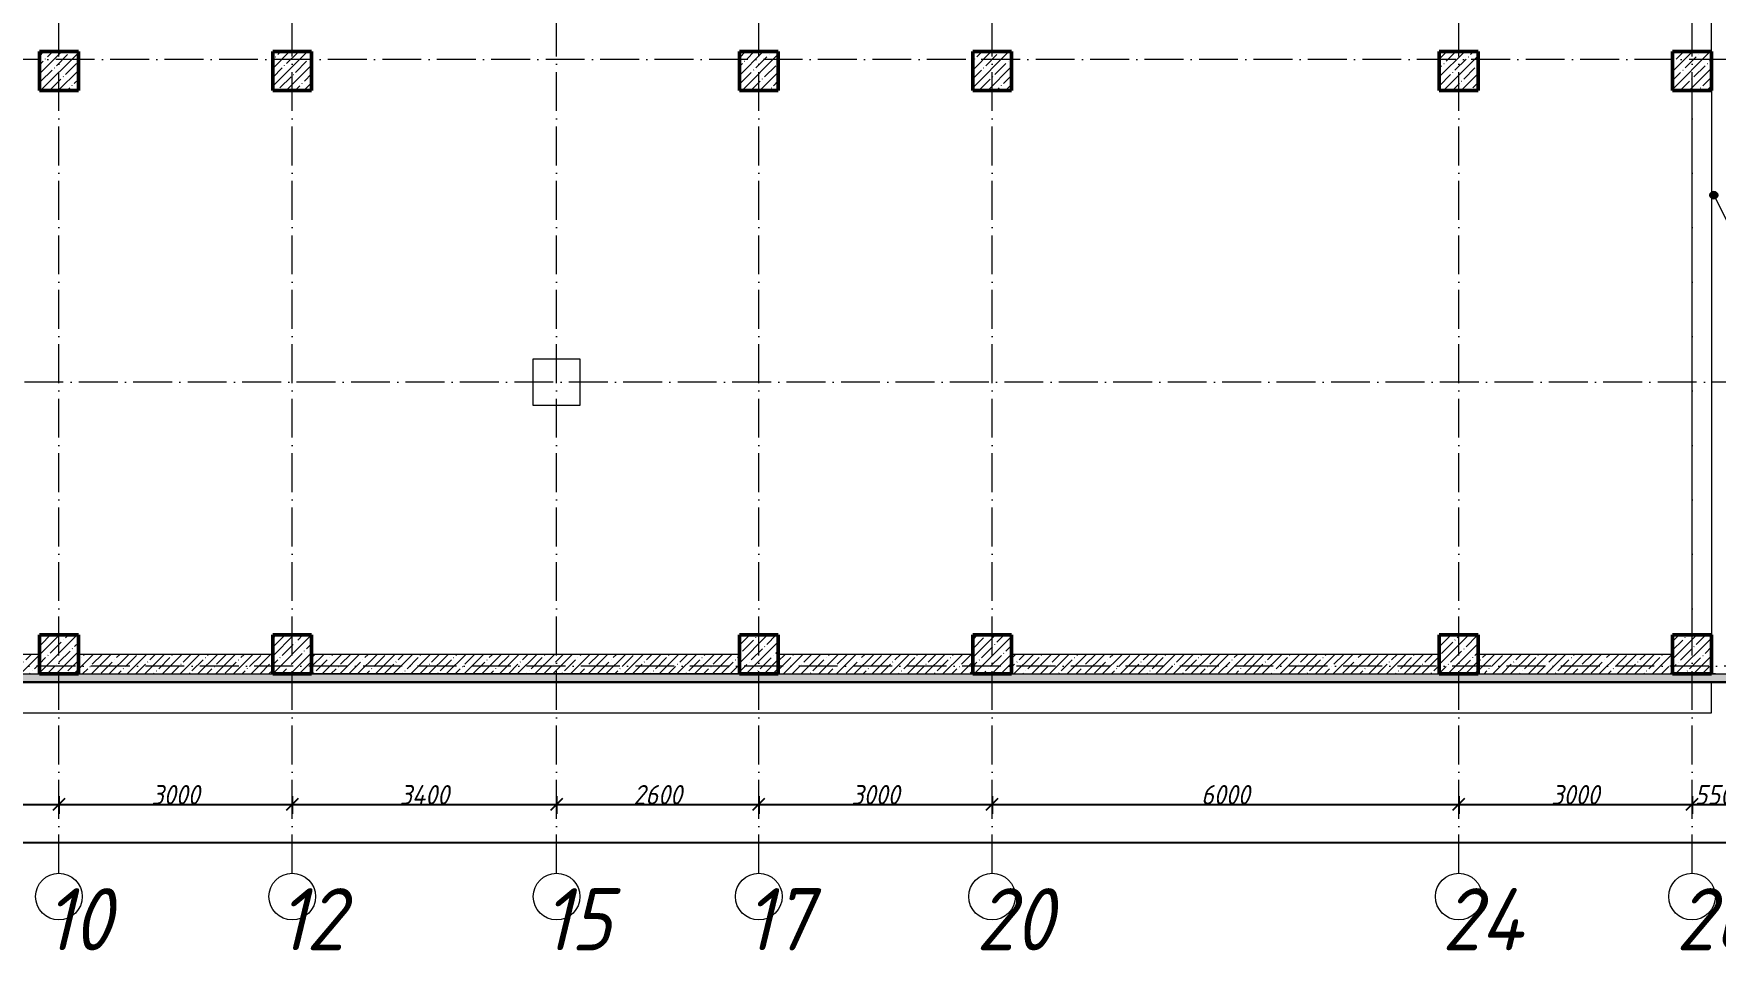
# Model space of a CAD drawing. Header units: millimetres. Extents: x -606178 to 312196, y -19338 to 632709.
# Drawn here: x -583342 to -561717, y 446320 to 458106 of the extents above; entities that cross this region are included whole.
import ezdxf

# ---------------------------------------------------------------- set-up
doc = ezdxf.new("R2010")
doc.units = ezdxf.units.MM
doc.linetypes.add('50_200_ШТРИХ_1Т_ш5_п1_п1_', pattern=[700, 500, -100, 0, -100])
for name, color, linetype, lineweight in [('A-____-____-DIMS', 7, 'Continuous', 9), ('A-FLOR-____-OTLN', 7, 'Continuous', 9), ('A-WALL-____-MCUT', 7, 'Continuous', 13), ('A-WALL-____-MCUT-1', 7, 'Continuous', 9), ('A-WALL-____-MCUT-3', 7, 'Continuous', 9), ('A-WALL-____-OTLN', 7, 'Continuous', 9), ('A-WALL-____-PATT-1', 7, 'Continuous', 9), ('A-WALL-FNSH-MCUT-1', 7, 'Continuous', 9), ('G-____-____-TEXT', 7, 'Continuous', 9), ('S-COLS-____-MCUT', 7, 'Continuous', 50), ('S-COLS-____-OTLN', 7, 'Continuous', 9), ('S-GRID-____-IDEN', 7, 'Continuous', 9), ('S-GRID-____-OTLN-1', 7, '50_200_ШТРИХ_1Т_ш5_п1_п1_', 9)]:
    doc.layers.add(name, color=color, linetype=linetype, lineweight=lineweight)
doc.styles.add('ISOCPEUR_I', font='isocpeui.ttf', dxfattribs={"width": 0.9, "height": 2.5})
doc.styles.add('ISOCPEUR_I_9', font='isocpeui.ttf', dxfattribs={"width": 0.9, "height": 250})
doc.dimstyles.new('ISO-2_5_0_9К_БОЛЬШОЙ_ОСИ', dxfattribs={"dimscale": 304.8, "dimtxt": 248.995294, "dimasz": 0.492126, "dimexe": 0.393701, "dimexo": 0, "dimgap": 0, "dimtad": 1, "dimdec": 0, "dimzin": 0, "dimdsep": 46, "dimtxsty": 'ISOCPEUR_I_9', "dimblk1": 'OBLIQUE', "dimblk2": 'OBLIQUE', "dimsah": 1, "dimcen": 0.09, "dimdle": 0.393701, "dimazin": 0, "dimtfac": 1, "dimtdec": 4, "dimtix": 1, "dimtmove": 0, "dimatfit": 3, "dimfxl": 1, "dimtvp": 1, "dimtolj": 1, "dimtzin": 0, "dimarcsym": 2})
pattern_1 = [(45, (-600067.05, 451794.26), (-114.04925, 114.04925), []), (45, (-599953, 451794.26), (-114.04925, 114.04925), [201.612, -40.322, 3.353, -36.97])]

# ---------------------------------------------------------------- blocks, each defined once
blk = doc.blocks.new('BSC_Колонна _Прямоугольная - 500х500-V73-АР1_Кладочный план подвала в осях 1-64_А-ГГ')
at = {"layer": 'S-COLS-____-OTLN'}
h = blk.add_hatch(dxfattribs=at)
h.set_pattern_fill('FP_84', color=256, style=0, pattern_type=2)
h.set_pattern_definition([(45, (-38050, 1668.96), (-114.04925, 114.04925), []), (45, (-37935.95, 1668.96), (-114.04925, 114.04925), [201.613, -40.323, 3.353, -36.97])])
h.paths.add_polyline_path([(-250, -250), (250, -250), (250, 250), (-250, 250)], flags=0)
at = {"layer": 'S-COLS-____-MCUT'}
for p, q in [((250, 250), (-250, 250)), ((-250, 250), (-250, -250)), ((250, -250), (250, 250)), ((-250, -250), (250, -250))]:
    blk.add_line(p, q, dxfattribs=at)
blk = doc.blocks.new('BSC_Колонна _Прямоугольная - 500х500-V74-АР1_Кладочный план подвала в осях 1-64_А-ГГ')
at = {"layer": 'S-COLS-____-OTLN'}
h = blk.add_hatch(dxfattribs=at)
h.set_pattern_fill('FP_85', color=256, style=0, pattern_type=2)
h.set_pattern_definition([(45, (-38050, -5831.04), (-114.04925, 114.04925), []), (45, (-37935.95, -5831.04), (-114.04925, 114.04925), [201.613, -40.323, 3.353, -36.97])])
h.paths.add_polyline_path([(-250, -250), (250, -250), (250, 250), (-250, 250)], flags=0)
at = {"layer": 'S-COLS-____-MCUT'}
for p, q in [((250, 250), (-250, 250)), ((-250, 250), (-250, -250)), ((250, -250), (250, 250)), ((-250, -250), (250, -250))]:
    blk.add_line(p, q, dxfattribs=at)
blk = doc.blocks.new('BSC_Колонна _Прямоугольная - 500х500-V75-АР1_Кладочный план подвала в осях 1-64_А-ГГ')
at = {"layer": 'S-COLS-____-OTLN'}
h = blk.add_hatch(dxfattribs=at)
h.set_pattern_fill('FP_86', color=256, style=0, pattern_type=2)
h.set_pattern_definition([(45, (-29050, 1668.96), (-114.04925, 114.04925), []), (45, (-28935.95, 1668.96), (-114.04925, 114.04925), [201.613, -40.323, 3.353, -36.97])])
h.paths.add_polyline_path([(-250, -250), (250, -250), (250, 250), (-250, 250)], flags=0)
at = {"layer": 'S-COLS-____-MCUT'}
for p, q in [((250, 250), (-250, 250)), ((-250, 250), (-250, -250)), ((250, -250), (250, 250)), ((-250, -250), (250, -250))]:
    blk.add_line(p, q, dxfattribs=at)
blk = doc.blocks.new('BSC_Колонна _Прямоугольная - 500х500-V76-АР1_Кладочный план подвала в осях 1-64_А-ГГ')
at = {"layer": 'S-COLS-____-OTLN'}
h = blk.add_hatch(dxfattribs=at)
h.set_pattern_fill('FP_87', color=256, style=0, pattern_type=2)
h.set_pattern_definition([(45, (-29050, -5831.04), (-114.04925, 114.04925), []), (45, (-28935.95, -5831.04), (-114.04925, 114.04925), [201.613, -40.323, 3.353, -36.97])])
h.paths.add_polyline_path([(-250, -250), (250, -250), (250, 250), (-250, 250)], flags=0)
at = {"layer": 'S-COLS-____-MCUT'}
for p, q in [((250, 250), (-250, 250)), ((-250, 250), (-250, -250)), ((250, -250), (250, 250)), ((-250, -250), (250, -250))]:
    blk.add_line(p, q, dxfattribs=at)
blk = doc.blocks.new('BSC_Колонна _Прямоугольная - 500х500-V77-АР1_Кладочный план подвала в осях 1-64_А-ГГ')
at = {"layer": 'S-COLS-____-OTLN'}
h = blk.add_hatch(dxfattribs=at)
h.set_pattern_fill('FP_88', color=256, style=0, pattern_type=2)
h.set_pattern_definition([(45, (-20050, 1668.96), (-114.0493, 114.0493), []), (45, (-19935.95, 1668.96), (-114.0493, 114.0493), [201.613, -40.323, 3.353, -36.97])])
h.paths.add_polyline_path([(-250, -250), (250, -250), (250, 250), (-250, 250)], flags=0)
at = {"layer": 'S-COLS-____-MCUT'}
for p, q in [((250, 250), (-250, 250)), ((-250, 250), (-250, -250)), ((250, -250), (250, 250)), ((-250, -250), (250, -250))]:
    blk.add_line(p, q, dxfattribs=at)
blk = doc.blocks.new('BSC_Колонна _Прямоугольная - 500х500-V78-АР1_Кладочный план подвала в осях 1-64_А-ГГ')
at = {"layer": 'S-COLS-____-OTLN'}
h = blk.add_hatch(dxfattribs=at)
h.set_pattern_fill('FP_89', color=256, style=0, pattern_type=2)
h.set_pattern_definition([(45, (-20050, -5831.04), (-114.0493, 114.0493), []), (45, (-19935.95, -5831.04), (-114.0493, 114.0493), [201.613, -40.323, 3.353, -36.97])])
h.paths.add_polyline_path([(-250, -250), (250, -250), (250, 250), (-250, 250)], flags=0)
at = {"layer": 'S-COLS-____-MCUT'}
for p, q in [((250, 250), (-250, 250)), ((-250, 250), (-250, -250)), ((250, -250), (250, 250)), ((-250, -250), (250, -250))]:
    blk.add_line(p, q, dxfattribs=at)
blk = doc.blocks.new('BSC_Колонна _Прямоугольная - 500х500-V93-АР1_Кладочный план подвала в осях 1-64_А-ГГ')
at = {"layer": 'S-COLS-____-OTLN'}
h = blk.add_hatch(dxfattribs=at)
h.set_pattern_fill('FP_105', color=256, style=0, pattern_type=2)
h.set_pattern_definition([(45, (-26050, 1668.96), (-114.0493, 114.0493), []), (45, (-25935.95, 1668.96), (-114.0493, 114.0493), [201.613, -40.323, 3.353, -36.97])])
h.paths.add_polyline_path([(-250, -250), (250, -250), (250, 250), (-250, 250)], flags=0)
at = {"layer": 'S-COLS-____-MCUT'}
for p, q in [((250, 250), (-250, 250)), ((-250, 250), (-250, -250)), ((250, -250), (250, 250)), ((-250, -250), (250, -250))]:
    blk.add_line(p, q, dxfattribs=at)
blk = doc.blocks.new('BSC_Колонна _Прямоугольная - 500х500-V94-АР1_Кладочный план подвала в осях 1-64_А-ГГ')
at = {"layer": 'S-COLS-____-OTLN'}
h = blk.add_hatch(dxfattribs=at)
h.set_pattern_fill('FP_106', color=256, style=0, pattern_type=2)
h.set_pattern_definition([(45, (-26050, -5831.04), (-114.0493, 114.0493), []), (45, (-25935.95, -5831.04), (-114.0493, 114.0493), [201.613, -40.323, 3.353, -36.97])])
h.paths.add_polyline_path([(-250, -250), (250, -250), (250, 250), (-250, 250)], flags=0)
at = {"layer": 'S-COLS-____-MCUT'}
for p, q in [((250, 250), (-250, 250)), ((-250, 250), (-250, -250)), ((250, -250), (250, 250)), ((-250, -250), (250, -250))]:
    blk.add_line(p, q, dxfattribs=at)
blk = doc.blocks.new('BSC_Колонна _Прямоугольная - 500х500-V102-АР1_Кладочный план подвала в осях 1-64_А-ГГ')
at = {"layer": 'S-COLS-____-OTLN'}
h = blk.add_hatch(dxfattribs=at)
h.set_pattern_fill('FP_114', color=256, style=0, pattern_type=2)
h.set_pattern_definition([(45, (-35050, 1668.96), (-114.04925, 114.04925), []), (45, (-34935.95, 1668.96), (-114.04925, 114.04925), [201.613, -40.323, 3.353, -36.97])])
h.paths.add_polyline_path([(-250, -250), (250, -250), (250, 250), (-250, 250)], flags=0)
at = {"layer": 'S-COLS-____-MCUT'}
for p, q in [((250, 250), (-250, 250)), ((-250, 250), (-250, -250)), ((250, -250), (250, 250)), ((-250, -250), (250, -250))]:
    blk.add_line(p, q, dxfattribs=at)
blk = doc.blocks.new('BSC_Колонна _Прямоугольная - 500х500-V103-АР1_Кладочный план подвала в осях 1-64_А-ГГ')
at = {"layer": 'S-COLS-____-OTLN'}
h = blk.add_hatch(dxfattribs=at)
h.set_pattern_fill('FP_115', color=256, style=0, pattern_type=2)
h.set_pattern_definition([(45, (-35050, -5831.04), (-114.04925, 114.04925), []), (45, (-34935.95, -5831.04), (-114.04925, 114.04925), [201.613, -40.323, 3.353, -36.97])])
h.paths.add_polyline_path([(-250, -250), (250, -250), (250, 250), (-250, 250)], flags=0)
at = {"layer": 'S-COLS-____-MCUT'}
for p, q in [((250, 250), (-250, 250)), ((-250, 250), (-250, -250)), ((250, -250), (250, 250)), ((-250, -250), (250, -250))]:
    blk.add_line(p, q, dxfattribs=at)
blk = doc.blocks.new('BSC_Колонна _Прямоугольная - 500х500-V138-АР1_Кладочный план подвала в осях 1-64_А-ГГ')
at = {"layer": 'S-COLS-____-OTLN'}
h = blk.add_hatch(dxfattribs=at)
h.set_pattern_fill('FP_154', color=256, style=0, pattern_type=2)
h.set_pattern_definition([(45, (-17050, -5831.04), (-114.0493, 114.0493), []), (45, (-16935.95, -5831.04), (-114.0493, 114.0493), [201.612, -40.322, 3.353, -36.97])])
h.paths.add_polyline_path([(-250, -250), (250, -250), (250, 250), (-250, 250)], flags=0)
at = {"layer": 'S-COLS-____-MCUT'}
for p, q in [((250, 250), (-250, 250)), ((-250, 250), (-250, -250)), ((250, -250), (250, 250)), ((-250, -250), (250, -250))]:
    blk.add_line(p, q, dxfattribs=at)
blk = doc.blocks.new('Ось сетки - Круг_Ø6_00__ISO-2_5_0_9K_-25732049-АР1_Кладочный план подвала в осях 1-64_А-ГГ')
at = {"layer": 'S-GRID-____-IDEN'}
blk.add_circle((0, 0), 3, dxfattribs=at)
blk = doc.blocks.new('_Oblique')
at = {"color": 0, "linetype": 'ByBlock', "lineweight": -2}
blk.add_line((-0.5, -0.5), (0.5, 0.5), dxfattribs=at)
blk = doc.blocks.new('*D3988')
at = {"layer": 'A-____-____-DIMS', "color": 0, "lineweight": -2, "transparency": 16777216}
for p, q in [((-585617, 448302), (-585617, 448076)), ((-583017, 448302), (-583017, 448076)), ((-585737, 448196), (-582897, 448196))]:
    blk.add_line(p, q, dxfattribs=at)
at = {"layer": 'Defpoints', "color": 0, "transparency": 16777216}
for p in [(-585617, 448302), (-583017, 448302), (-583017, 448196)]:
    blk.add_point(p, dxfattribs=at)
at = {"layer": 'A-____-____-DIMS', "color": 0, "lineweight": -2, "transparency": 16777216, "xscale": 150, "yscale": 150, "zscale": 150, "rotation": 180}
blk.add_blockref('_Oblique', (-585617, 448196), dxfattribs=at)
at = {"layer": 'A-____-____-DIMS', "color": 0, "lineweight": -2, "transparency": 16777216, "xscale": 150, "yscale": 150, "zscale": 150}
blk.add_blockref('_Oblique', (-583017, 448196), dxfattribs=at)
at = {"layer": 'A-____-____-DIMS', "color": 0, "transparency": 16777216, "insert": (-584317, 448321), "char_height": 250, "width": 758.48, "attachment_point": 5, "style": 'ISOCPEUR_I_9'}
blk.add_mtext('\\A1;2600', dxfattribs=at)
blk = doc.blocks.new('*D3989')
at = {"layer": 'A-____-____-DIMS', "color": 0, "lineweight": -2, "transparency": 16777216}
for p, q in [((-583017, 448302), (-583017, 448076)), ((-580017, 448302), (-580017, 448076)), ((-583137, 448196), (-579897, 448196))]:
    blk.add_line(p, q, dxfattribs=at)
at = {"layer": 'Defpoints', "color": 0, "transparency": 16777216}
for p in [(-583017, 448302), (-580017, 448302), (-580017, 448196)]:
    blk.add_point(p, dxfattribs=at)
at = {"layer": 'A-____-____-DIMS', "color": 0, "lineweight": -2, "transparency": 16777216, "xscale": 150, "yscale": 150, "zscale": 150, "rotation": 180}
blk.add_blockref('_Oblique', (-583017, 448196), dxfattribs=at)
at = {"layer": 'A-____-____-DIMS', "color": 0, "lineweight": -2, "transparency": 16777216, "xscale": 150, "yscale": 150, "zscale": 150}
blk.add_blockref('_Oblique', (-580017, 448196), dxfattribs=at)
at = {"layer": 'A-____-____-DIMS', "color": 0, "transparency": 16777216, "insert": (-581517, 448321), "char_height": 250, "width": 758.48, "attachment_point": 5, "style": 'ISOCPEUR_I_9'}
blk.add_mtext('\\A1;3000', dxfattribs=at)
blk = doc.blocks.new('*D3990')
at = {"layer": 'A-____-____-DIMS', "color": 0, "lineweight": -2, "transparency": 16777216}
for p, q in [((-580017, 448302), (-580017, 448076)), ((-576617, 448302), (-576617, 448076)), ((-580137, 448196), (-576497, 448196))]:
    blk.add_line(p, q, dxfattribs=at)
at = {"layer": 'Defpoints', "color": 0, "transparency": 16777216}
for p in [(-580017, 448302), (-576617, 448302), (-576617, 448196)]:
    blk.add_point(p, dxfattribs=at)
at = {"layer": 'A-____-____-DIMS', "color": 0, "lineweight": -2, "transparency": 16777216, "xscale": 150, "yscale": 150, "zscale": 150, "rotation": 180}
blk.add_blockref('_Oblique', (-580017, 448196), dxfattribs=at)
at = {"layer": 'A-____-____-DIMS', "color": 0, "lineweight": -2, "transparency": 16777216, "xscale": 150, "yscale": 150, "zscale": 150}
blk.add_blockref('_Oblique', (-576617, 448196), dxfattribs=at)
at = {"layer": 'A-____-____-DIMS', "color": 0, "transparency": 16777216, "insert": (-578317, 448321), "char_height": 250, "width": 781.46, "attachment_point": 5, "style": 'ISOCPEUR_I_9'}
blk.add_mtext('\\A1;3400', dxfattribs=at)
blk = doc.blocks.new('*D3991')
at = {"layer": 'A-____-____-DIMS', "color": 0, "lineweight": -2, "transparency": 16777216}
for p, q in [((-576617, 448302), (-576617, 448076)), ((-574017, 448302), (-574017, 448076)), ((-576737, 448196), (-573897, 448196))]:
    blk.add_line(p, q, dxfattribs=at)
at = {"layer": 'Defpoints', "color": 0, "transparency": 16777216}
for p in [(-576617, 448302), (-574017, 448302), (-574017, 448196)]:
    blk.add_point(p, dxfattribs=at)
at = {"layer": 'A-____-____-DIMS', "color": 0, "lineweight": -2, "transparency": 16777216, "xscale": 150, "yscale": 150, "zscale": 150, "rotation": 180}
blk.add_blockref('_Oblique', (-576617, 448196), dxfattribs=at)
at = {"layer": 'A-____-____-DIMS', "color": 0, "lineweight": -2, "transparency": 16777216, "xscale": 150, "yscale": 150, "zscale": 150}
blk.add_blockref('_Oblique', (-574017, 448196), dxfattribs=at)
at = {"layer": 'A-____-____-DIMS', "color": 0, "transparency": 16777216, "insert": (-575317, 448321), "char_height": 250, "width": 758.48, "attachment_point": 5, "style": 'ISOCPEUR_I_9'}
blk.add_mtext('\\A1;2600', dxfattribs=at)
blk = doc.blocks.new('*D3992')
at = {"layer": 'A-____-____-DIMS', "color": 0, "lineweight": -2, "transparency": 16777216}
for p, q in [((-574017, 448302), (-574017, 448076)), ((-571017, 448302), (-571017, 448076)), ((-574137, 448196), (-570897, 448196))]:
    blk.add_line(p, q, dxfattribs=at)
at = {"layer": 'Defpoints', "color": 0, "transparency": 16777216}
for p in [(-574017, 448302), (-571017, 448302), (-571017, 448196)]:
    blk.add_point(p, dxfattribs=at)
at = {"layer": 'A-____-____-DIMS', "color": 0, "lineweight": -2, "transparency": 16777216, "xscale": 150, "yscale": 150, "zscale": 150, "rotation": 180}
blk.add_blockref('_Oblique', (-574017, 448196), dxfattribs=at)
at = {"layer": 'A-____-____-DIMS', "color": 0, "lineweight": -2, "transparency": 16777216, "xscale": 150, "yscale": 150, "zscale": 150}
blk.add_blockref('_Oblique', (-571017, 448196), dxfattribs=at)
at = {"layer": 'A-____-____-DIMS', "color": 0, "transparency": 16777216, "insert": (-572517, 448321), "char_height": 250, "width": 758.48, "attachment_point": 5, "style": 'ISOCPEUR_I_9'}
blk.add_mtext('\\A1;3000', dxfattribs=at)
blk = doc.blocks.new('*D3993')
at = {"layer": 'A-____-____-DIMS', "color": 0, "lineweight": -2, "transparency": 16777216}
for p, q in [((-571017, 448302), (-571017, 448076)), ((-565017, 448302), (-565017, 448076)), ((-571137, 448196), (-564897, 448196))]:
    blk.add_line(p, q, dxfattribs=at)
at = {"layer": 'Defpoints', "color": 0, "transparency": 16777216}
for p in [(-571017, 448302), (-565017, 448302), (-565017, 448196)]:
    blk.add_point(p, dxfattribs=at)
at = {"layer": 'A-____-____-DIMS', "color": 0, "lineweight": -2, "transparency": 16777216, "xscale": 150, "yscale": 150, "zscale": 150, "rotation": 180}
blk.add_blockref('_Oblique', (-571017, 448196), dxfattribs=at)
at = {"layer": 'A-____-____-DIMS', "color": 0, "lineweight": -2, "transparency": 16777216, "xscale": 150, "yscale": 150, "zscale": 150}
blk.add_blockref('_Oblique', (-565017, 448196), dxfattribs=at)
at = {"layer": 'A-____-____-DIMS', "color": 0, "transparency": 16777216, "insert": (-568017, 448321), "char_height": 250, "width": 758.48, "attachment_point": 5, "style": 'ISOCPEUR_I_9'}
blk.add_mtext('\\A1;6000', dxfattribs=at)
blk = doc.blocks.new('*D3994')
at = {"layer": 'A-____-____-DIMS', "color": 0, "lineweight": -2, "transparency": 16777216}
for p, q in [((-565017, 448302), (-565017, 448076)), ((-562017, 448302), (-562017, 448076)), ((-565137, 448196), (-561897, 448196))]:
    blk.add_line(p, q, dxfattribs=at)
at = {"layer": 'Defpoints', "color": 0, "transparency": 16777216}
for p in [(-565017, 448302), (-562017, 448302), (-562017, 448196)]:
    blk.add_point(p, dxfattribs=at)
at = {"layer": 'A-____-____-DIMS', "color": 0, "lineweight": -2, "transparency": 16777216, "xscale": 150, "yscale": 150, "zscale": 150, "rotation": 180}
blk.add_blockref('_Oblique', (-565017, 448196), dxfattribs=at)
at = {"layer": 'A-____-____-DIMS', "color": 0, "lineweight": -2, "transparency": 16777216, "xscale": 150, "yscale": 150, "zscale": 150}
blk.add_blockref('_Oblique', (-562017, 448196), dxfattribs=at)
at = {"layer": 'A-____-____-DIMS', "color": 0, "transparency": 16777216, "insert": (-563517, 448321), "char_height": 250, "width": 758.48, "attachment_point": 5, "style": 'ISOCPEUR_I_9'}
blk.add_mtext('\\A1;3000', dxfattribs=at)
blk = doc.blocks.new('*D3995')
at = {"layer": 'A-____-____-DIMS', "color": 0, "lineweight": -2, "transparency": 16777216}
for p, q in [((-562017, 448302), (-562017, 448076)), ((-561467, 448302), (-561467, 448076)), ((-562137, 448196), (-561347, 448196))]:
    blk.add_line(p, q, dxfattribs=at)
at = {"layer": 'Defpoints', "color": 0, "transparency": 16777216}
for p in [(-562017, 448302), (-561467, 448302), (-561467, 448196)]:
    blk.add_point(p, dxfattribs=at)
at = {"layer": 'A-____-____-DIMS', "color": 0, "lineweight": -2, "transparency": 16777216, "xscale": 150, "yscale": 150, "zscale": 150, "rotation": 180}
blk.add_blockref('_Oblique', (-562017, 448196), dxfattribs=at)
at = {"layer": 'A-____-____-DIMS', "color": 0, "lineweight": -2, "transparency": 16777216, "xscale": 150, "yscale": 150, "zscale": 150}
blk.add_blockref('_Oblique', (-561467, 448196), dxfattribs=at)
at = {"layer": 'A-____-____-DIMS', "color": 0, "transparency": 16777216, "insert": (-561742, 448321), "char_height": 250, "width": 568.86, "attachment_point": 5, "style": 'ISOCPEUR_I_9'}
blk.add_mtext('\\A1;550', dxfattribs=at)
blk = doc.blocks.new('*D4014')
at = {"layer": 'A-____-____-DIMS', "color": 0, "lineweight": -2, "transparency": 16777216}
for p, q in [((-602537, 447708), (-498797, 447708)), ((-602417, 447814), (-602417, 447588)), ((-498917, 447814), (-498917, 447588))]:
    blk.add_line(p, q, dxfattribs=at)
at = {"layer": 'Defpoints', "color": 0, "transparency": 16777216}
for p in [(-602417, 447814), (-498917, 447814), (-498917, 447708)]:
    blk.add_point(p, dxfattribs=at)
at = {"layer": 'A-____-____-DIMS', "color": 0, "lineweight": -2, "transparency": 16777216, "xscale": 150, "yscale": 150, "zscale": 150, "rotation": 180}
blk.add_blockref('_Oblique', (-602417, 447708), dxfattribs=at)
at = {"layer": 'A-____-____-DIMS', "color": 0, "lineweight": -2, "transparency": 16777216, "xscale": 150, "yscale": 150, "zscale": 150}
blk.add_blockref('_Oblique', (-498917, 447708), dxfattribs=at)
at = {"layer": 'A-____-____-DIMS', "color": 0, "transparency": 16777216, "insert": (-550667, 447833), "char_height": 250, "width": 1080.26, "attachment_point": 5, "style": 'ISOCPEUR_I_9'}
blk.add_mtext('\\A1;103500', dxfattribs=at)

msp = doc.modelspace()

# ---------------------------------------------------------------- hatches: boundary and pattern name
at = {"layer": 'A-WALL-____-PATT-1'}
h = msp.add_hatch(dxfattribs=at)
h.set_pattern_fill('FP_1', color=256, style=0, pattern_type=2)
h.set_pattern_definition(pattern_1)
h.paths.add_polyline_path([(-583267.047, 449875.3011), (-583267.047, 450125.3011), (-585167.047, 450125.3011), (-585167.047, 449875.3011)], flags=0)
h = msp.add_hatch(dxfattribs=at)
h.set_pattern_fill('FP_1', color=256, style=0, pattern_type=2)
h.set_pattern_definition(pattern_1)
h.paths.add_polyline_path([(-580267.047, 449875.3011), (-580267.047, 450125.3011), (-582767.047, 450125.3011), (-582767.047, 449875.3011)], flags=0)
h = msp.add_hatch(dxfattribs=at)
h.set_pattern_fill('FP_1', color=256, style=0, pattern_type=2)
h.set_pattern_definition(pattern_1)
h.paths.add_polyline_path([(-574267.047, 449875.3011), (-574267.047, 450125.3011), (-579767.047, 450125.3011), (-579767.047, 449875.3011), (-578872.3761, 449875.3011)], flags=0)
h = msp.add_hatch(dxfattribs=at)
h.set_pattern_fill('FP_1', color=256, style=0, pattern_type=2)
h.set_pattern_definition(pattern_1)
h.paths.add_polyline_path([(-571267.047, 449875.3011), (-571267.047, 450125.3011), (-573767.047, 450125.3011), (-573767.047, 449875.3011)], flags=0)
h = msp.add_hatch(dxfattribs=at)
h.set_pattern_fill('FP_1', color=256, style=0, pattern_type=2)
h.set_pattern_definition(pattern_1)
h.paths.add_polyline_path([(-565267.047, 449875.3011), (-565267.047, 450125.3011), (-570767.047, 450125.3011), (-570767.047, 449875.3011)], flags=0)
h = msp.add_hatch(dxfattribs=at)
h.set_pattern_fill('FP_1', color=256, style=0, pattern_type=2)
h.set_pattern_definition(pattern_1)
h.paths.add_polyline_path([(-562267.047, 449875.3011), (-562267.047, 450125.3011), (-564767.047, 450125.3011), (-564767.047, 449875.3011), (-564732.3502, 449875.3011)], flags=0)
h = msp.add_hatch(dxfattribs=at)
h.set_pattern_fill('FP_91', color=256, style=0, pattern_type=2)
h.set_pattern_definition([(0, (-600067.05, 451794.26), (120.968, 69.841), [80.645, -161.29]), (120, (-600067.05, 451794.26), (-120.96808, 69.84086), [80.645, -161.29]), (60, (-600067.05, 451794.26), (-8e-05, 139.68186), [0, -161.29, 80.645, 0])])
h.paths.add_polyline_path([(-498715.047, 449773.3011), (-498715.047, 449873.3011), (-602519.047, 449873.3011), (-602519.047, 449773.3011), (-501102.2341, 449773.3011)], flags=0)
at = {"layer": 'G-____-____-TEXT'}
h = msp.add_hatch(color=256, dxfattribs=at)
edge = h.paths.add_edge_path(flags=0)
edge.add_arc((-561737.0525, 456029.6654), 50, 0, 360)
at = {"layer": 'S-COLS-____-OTLN'}
h = msp.add_hatch(dxfattribs=at)
h.set_pattern_fill('FP_1', color=256, style=0, pattern_type=2)
h.set_pattern_definition(pattern_1)
h.paths.add_polyline_path([(-583267.047, 449875.3011), (-582767.047, 449875.3011), (-582767.047, 450375.3011), (-583267.047, 450375.3011)], flags=0)

# ---------------------------------------------------------------- linework, layer by layer
at = {"layer": 'A-FLOR-____-OTLN'}
for p, q in [((-561767.047, 457875.3011), (-561767.047, 460775.3011)), ((-576917.047, 453325.3011), (-576917.047, 453925.3011)), ((-576917.047, 453925.3011), (-576317.047, 453925.3011)), ((-576317.047, 453925.3011), (-576317.047, 453325.3011)), ((-576317.047, 453325.3011), (-576917.047, 453325.3011)), ((-561767.047, 449375.3011), (-561767.047, 449765.3011)), ((-603017.047, 449375.3011), (-561767.047, 449375.3011))]:
    msp.add_line(p, q, dxfattribs=at)
at = {"layer": 'A-WALL-____-MCUT'}
for p, q in [((-602627.047, 449765.3011), (-498707.047, 449765.3011)), ((-498715.047, 449773.3011), (-602619.047, 449773.3011))]:
    msp.add_line(p, q, dxfattribs=at)
at = {"layer": 'A-WALL-____-MCUT-1'}
for p, q in [((-583267.047, 450125.3011), (-585167.047, 450125.3011)), ((-583267.047, 449875.3011), (-583267.047, 450125.3011)), ((-580267.047, 450125.3011), (-582767.047, 450125.3011)), ((-582767.047, 450125.3011), (-582767.047, 449875.3011)), ((-574267.047, 450125.3011), (-579767.047, 450125.3011)), ((-571267.047, 450125.3011), (-573767.047, 450125.3011)), ((-565267.047, 450125.3011), (-570767.047, 450125.3011)), ((-562267.047, 450125.3011), (-564767.047, 450125.3011)), ((-585167.047, 449875.3011), (-583267.047, 449875.3011)), ((-582767.047, 449875.3011), (-580267.047, 449875.3011)), ((-574267.047, 449875.3011), (-579767.047, 449875.3011)), ((-573767.047, 449875.3011), (-571267.047, 449875.3011)), ((-570767.047, 449875.3011), (-565267.047, 449875.3011)), ((-564767.047, 449875.3011), (-562267.047, 449875.3011))]:
    msp.add_line(p, q, dxfattribs=at)
at = {"layer": 'A-WALL-____-MCUT-3'}
msp.add_line((-498815.047, 449873.3011), (-602519.047, 449873.3011), dxfattribs=at)
at = {"layer": 'A-WALL-____-OTLN'}
for p, q in [((-562017.047, 450375.3011), (-562017.047, 457375.3011)), ((-561767.047, 457375.3011), (-561767.047, 450375.3011))]:
    msp.add_line(p, q, dxfattribs=at)
at = {"layer": 'A-WALL-FNSH-MCUT-1'}
for p, q in [((-582767.047, 449875.3011), (-583267.047, 449875.3011)), ((-561717.047, 449875.3011), (-561767.047, 449875.3011))]:
    msp.add_line(p, q, dxfattribs=at)
at = {"layer": 'G-____-____-TEXT'}
msp.add_line((-561737.0525, 456029.6654), (-561229.996, 455022.282), dxfattribs=at)
msp.add_circle((-561737.0525, 456029.6654), 50, dxfattribs=at)
at = {"layer": 'S-COLS-____-MCUT'}
for p, q in [((-582767.047, 450375.3011), (-583267.047, 450375.3011)), ((-583267.047, 450375.3011), (-583267.047, 449875.3011)), ((-582767.047, 449875.3011), (-582767.047, 450375.3011)), ((-583267.047, 449875.3011), (-582767.047, 449875.3011))]:
    msp.add_line(p, q, dxfattribs=at)
at = {"layer": 'S-GRID-____-OTLN-1'}
for p, q in [((-583017.047, 447311.6528), (-583017.047, 501675.2188)), ((-580017.047, 447311.6528), (-580017.047, 501675.2188)), ((-576617.047, 447311.6528), (-576617.047, 501675.2188)), ((-574017.047, 447311.6528), (-574017.047, 461944.7985)), ((-571017.047, 447311.6528), (-571017.047, 461944.7985)), ((-565017.047, 447311.6528), (-565017.047, 461944.7985)), ((-562017.047, 447311.6528), (-562017.047, 461944.7985)), ((-509748.2596, 457775.3011), (-604735.8172, 457775.3011)), ((-496148.4533, 453625.3011), (-604735.8172, 453625.3011)), ((-495992.6403, 449975.3011), (-604735.8172, 449975.3011))]:
    msp.add_line(p, q, dxfattribs=at)

# ---------------------------------------------------------------- block references
at = {"layer": 'S-COLS-____-OTLN'}
for name, p in [('BSC_Колонна _Прямоугольная - 500х500-V138-АР1_Кладочный план подвала в осях 1-64_А-ГГ', (-583017.047, 457625.3011)), ('BSC_Колонна _Прямоугольная - 500х500-V78-АР1_Кладочный план подвала в осях 1-64_А-ГГ', (-580017.047, 457625.3011)), ('BSC_Колонна _Прямоугольная - 500х500-V94-АР1_Кладочный план подвала в осях 1-64_А-ГГ', (-574017.047, 457625.3011)), ('BSC_Колонна _Прямоугольная - 500х500-V76-АР1_Кладочный план подвала в осях 1-64_А-ГГ', (-571017.047, 457625.3011)), ('BSC_Колонна _Прямоугольная - 500х500-V103-АР1_Кладочный план подвала в осях 1-64_А-ГГ', (-565017.047, 457625.3011)), ('BSC_Колонна _Прямоугольная - 500х500-V74-АР1_Кладочный план подвала в осях 1-64_А-ГГ', (-562017.047, 457625.3011)), ('BSC_Колонна _Прямоугольная - 500х500-V77-АР1_Кладочный план подвала в осях 1-64_А-ГГ', (-580017.047, 450125.3011)), ('BSC_Колонна _Прямоугольная - 500х500-V93-АР1_Кладочный план подвала в осях 1-64_А-ГГ', (-574017.047, 450125.3011)), ('BSC_Колонна _Прямоугольная - 500х500-V75-АР1_Кладочный план подвала в осях 1-64_А-ГГ', (-571017.047, 450125.3011)), ('BSC_Колонна _Прямоугольная - 500х500-V102-АР1_Кладочный план подвала в осях 1-64_А-ГГ', (-565017.047, 450125.3011)), ('BSC_Колонна _Прямоугольная - 500х500-V73-АР1_Кладочный план подвала в осях 1-64_А-ГГ', (-562017.047, 450125.3011))]:
    msp.add_blockref(name, p, dxfattribs=at)
at = {"layer": 'S-GRID-____-IDEN', "xscale": 99.99999999999993, "yscale": 99.99999999999993, "zscale": 99.99999999999993}
for p in [(-583017.047, 447011.6528), (-580017.047, 447011.6528), (-576617.047, 447011.6528), (-574017.047, 447011.6528), (-571017.047, 447011.6528), (-565017.047, 447011.6528), (-562017.047, 447011.6528)]:
    msp.add_blockref('Ось сетки - Круг_Ø6_00__ISO-2_5_0_9K_-25732049-АР1_Кладочный план подвала в осях 1-64_А-ГГ', p, dxfattribs=at)

# ---------------------------------------------------------------- texts
at = {"layer": 'S-GRID-____-IDEN', "char_height": 800, "attachment_point": 1, "style": 'ISOCPEUR_I'}
for s, insert, width in [('10', (-583198.1253, 447120.4275), 346.329), ('12', (-580198.1253, 447120.4275), 346.329), ('15', (-576798.1253, 447120.4275), 346.329), ('17', (-574198.1253, 447120.4275), 346.329), ('20', (-571221.9753, 447120.4275), 404.0505), ('24', (-565230.9753, 447120.4275), 425.696062), ('26', (-562221.9753, 447120.4275), 404.0505)]:
    msp.add_mtext(s, dxfattribs=dict(at, insert=insert, width=width))

# ---------------------------------------------------------------- dimensions: what is measured, and where the dimension line sits
at = {"layer": 'A-____-____-DIMS'}
for base, p1, p2, override, picture, middle in [((-583017.047, 448195.7362), (-585617.047, 448301.8022), (-583017.047, 448301.8022), {"dimtxt": 400, "dimpost": '<>', "dimfxl": 2600}, '*D3988', (-584317.047, 448320.7362)), ((-580017.047, 448195.7362), (-583017.047, 448301.8022), (-580017.047, 448301.8022), {"dimtxt": 400, "dimpost": '<>', "dimfxl": 3000}, '*D3989', (-581517.047, 448320.7362)), ((-576617.047, 448195.7362), (-580017.047, 448301.8022), (-576617.047, 448301.8022), {"dimtxt": 400, "dimpost": '<>', "dimfxl": 3400}, '*D3990', (-578317.047, 448320.7362)), ((-574017.047, 448195.7362), (-576617.047, 448301.8022), (-574017.047, 448301.8022), {"dimtxt": 400, "dimpost": '<>', "dimfxl": 2600}, '*D3991', (-575317.047, 448320.7362)), ((-571017.047, 448195.7362), (-574017.047, 448301.8022), (-571017.047, 448301.8022), {"dimtxt": 400, "dimpost": '<>', "dimfxl": 3000}, '*D3992', (-572517.047, 448320.7362)), ((-565017.047, 448195.7362), (-571017.047, 448301.8022), (-565017.047, 448301.8022), {"dimtxt": 400, "dimpost": '<>', "dimfxl": 6000}, '*D3993', (-568017.047, 448320.7362)), ((-562017.047, 448195.7362), (-565017.047, 448301.8022), (-562017.047, 448301.8022), {"dimtxt": 400, "dimpost": '<>', "dimfxl": 3000}, '*D3994', (-563517.047, 448320.7362)), ((-561467.047, 448195.7362), (-562017.047, 448301.8022), (-561467.047, 448301.8022), {"dimtxt": 400, "dimpost": '<>', "dimfxl": 550}, '*D3995', (-561742.047, 448320.7362)), ((-498917.047, 447707.5291), (-602417.047, 447813.5951), (-498917.047, 447813.5951), {"dimtxt": 400, "dimpost": '<>', "dimfxl": 103500}, '*D4014', (-550667.047, 447832.5291))]:
    dim = msp.add_linear_dim(base=base, p1=p1, p2=p2, dimstyle='ISO-2_5_0_9К_БОЛЬШОЙ_ОСИ', override=override, dxfattribs=at)
    dim.commit()
    dim.dimension.update_dxf_attribs({"geometry": picture, "text_midpoint": middle})

doc.saveas('drawing.dxf')
